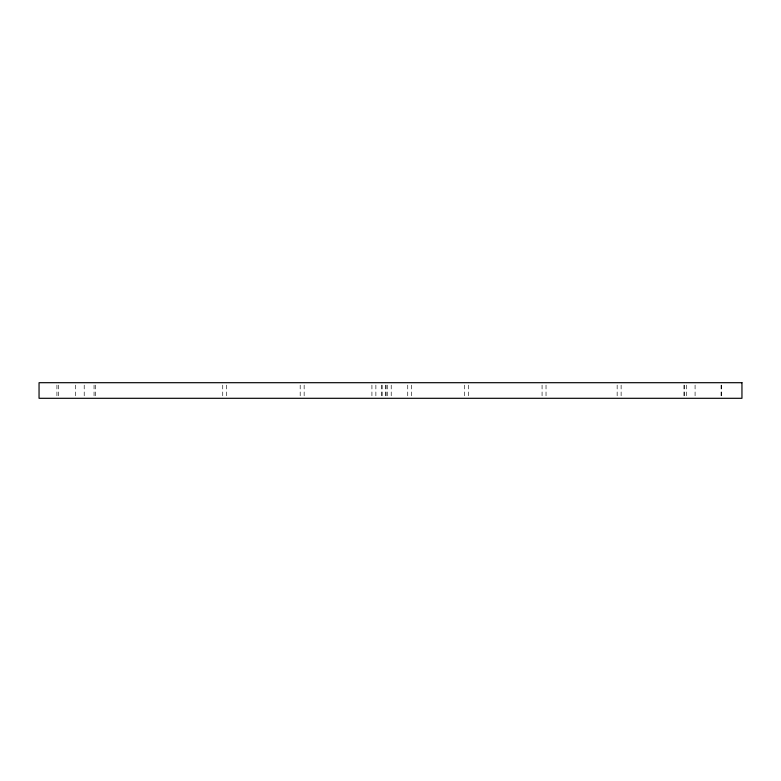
<?xml version="1.0" encoding="UTF-8"?>
<svg xmlns="http://www.w3.org/2000/svg" width="781" height="781" viewBox="0 0 781 781"><rect width="100%" height="100%" fill="white"/><g stroke="black" fill="none" stroke-linecap="round" stroke-linejoin="round"><path stroke-width="0.59" stroke-dasharray="3.9 2.93" d="M721.439 385.101L721.439 395.899M721.088 385.101L721.088 395.899M695.08 385.101L695.08 395.899M686.304 385.101L686.304 395.899M684.302 385.101L684.302 395.899M683.951 385.101L683.951 395.899M621.12 385.101L621.12 395.899M617.156 385.101L617.156 395.899M546.026 385.101L546.026 395.899M542.073 385.101L542.073 395.899M468.493 385.101L468.493 395.899M464.529 385.101L464.529 395.899M411.694 385.101L411.694 395.899M407.741 385.101L407.741 395.899M391.213 385.101L391.213 395.899M387.259 385.101L387.259 395.899M386.039 385.101L386.039 395.899M385.755 385.101L385.755 395.899M382.075 385.101L382.075 395.899M381.792 385.101L381.792 395.899M375.876 385.101L375.876 395.899M371.922 385.101L371.922 395.899M304.151 385.101L304.151 395.899M300.187 385.101L300.187 395.899M226.695 385.101L226.695 395.899M222.741 385.101L222.741 395.899M95.516 385.101L95.516 395.899M94.052 385.101L94.052 395.899M84.211 385.101L84.211 395.899M75.445 385.101L75.445 395.899M58.39 385.101L58.39 395.899M56.915 385.101L56.915 395.899"/><path stroke-width="1.17" d="M741.95 382.7L39.05 382.7L39.05 398.3L741.95 398.3L741.95 382.7"/></g></svg>
